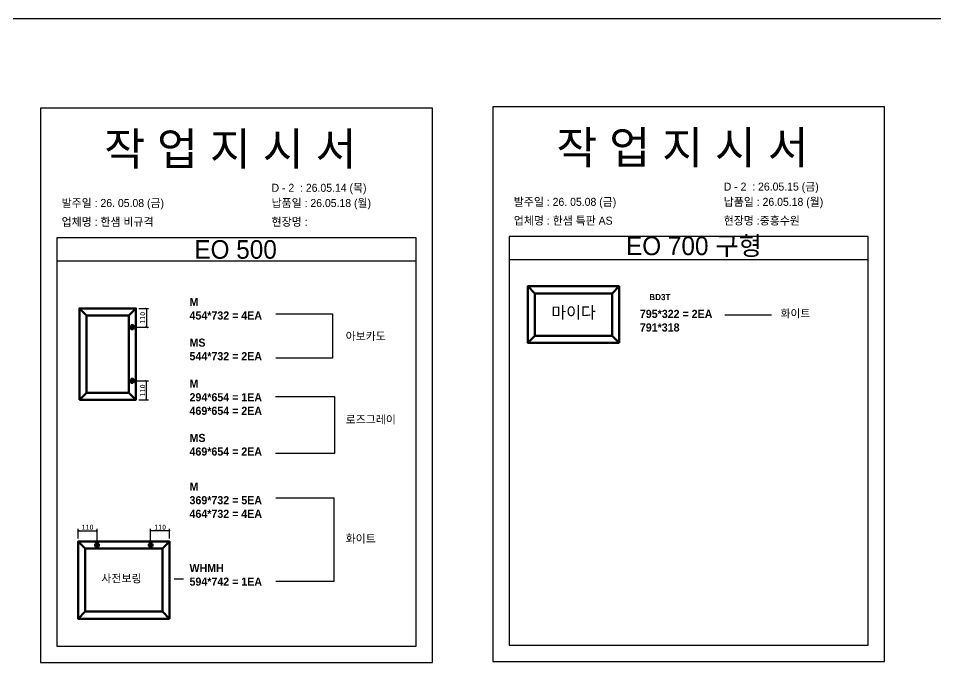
# Model space of a CAD drawing. Header units: millimetres. Extents: x -44117 to 256353, y -2095463 to 65325.
# Drawn here: x 115295 to 119796, y -927623 to -924463 of the extents above; entities that cross this region are included whole.
import ezdxf

# ---------------------------------------------------------------- set-up
doc = ezdxf.new("R2010")
doc.units = ezdxf.units.MM
doc.header["$LTSCALE"] = 10
doc.layers.add('Layer1', color=7, linetype='Continuous', lineweight=70)
doc.styles.add('MtX_Gulim', font='')
doc.styles.get('MtX_Gulim').set_extended_font_data('Gulim', bold=True)
doc.dimstyles.new('ISO-25', dxfattribs={"dimtxt": 2.5, "dimasz": 2.5, "dimexe": 1, "dimexo": 1, "dimtad": 1, "dimtxsty": 'Standard', "dimblk": 'ARCHTICK', "dimcen": 2.5, "dimadec": 0, "dimazin": 0, "dimtfac": 1, "dimtmove": 0, "dimatfit": 3, "dimfxl": 0, "dimarcsym": 0})

# ---------------------------------------------------------------- blocks, each defined once
blk = doc.blocks.new('_ArchTick')
at = {"color": 0, "linetype": 'ByBlock', "const_width": 0.15}
blk.add_lwpolyline([(-0.5, -0.5), (0.5, 0.5)], dxfattribs=at)
blk = doc.blocks.new('*D6226')
at = {"color": 0, "lineweight": -2}
for p, q in [((115886.3, -925884.9), (115933, -925884.9)), ((115923, -925884.9), (115923, -925977.6)), ((115868.7, -925977.6), (115933, -925977.6))]:
    blk.add_line(p, q, dxfattribs=at)
at = {"layer": 'Defpoints', "color": 0}
for p in [(115871.3, -925884.9), (115853.7, -925977.6), (115923, -925977.6)]:
    blk.add_point(p, dxfattribs=at)
at = {"color": 0, "lineweight": -2, "xscale": 10, "yscale": 10, "zscale": 10}
for p, rotation in [((115923, -925884.9), 90), ((115923, -925977.6), 270)]:
    blk.add_blockref('_ArchTick', p, dxfattribs=dict(at, rotation=rotation))
at = {"color": 0, "insert": (115904.3, -925931.3), "char_height": 25, "attachment_point": 5, "rotation": 90}
blk.add_mtext('110', dxfattribs=at)
blk = doc.blocks.new('*D6227')
at = {"color": 0, "lineweight": -2}
for p, q in [((115868.7, -926240.7), (115933, -926240.7)), ((115923, -926333.5), (115923, -926240.7)), ((115886.3, -926333.5), (115933, -926333.5))]:
    blk.add_line(p, q, dxfattribs=at)
at = {"layer": 'Defpoints', "color": 0}
for p in [(115853.7, -926240.7), (115923, -926240.7), (115871.3, -926333.5)]:
    blk.add_point(p, dxfattribs=at)
at = {"color": 0, "lineweight": -2, "xscale": 10, "yscale": 10, "zscale": 10}
for p, rotation in [((115923, -926240.7), 90), ((115923, -926333.5), 270)]:
    blk.add_blockref('_ArchTick', p, dxfattribs=dict(at, rotation=rotation))
at = {"color": 0, "insert": (115904.3, -926287.1), "char_height": 25, "attachment_point": 5, "rotation": 90}
blk.add_mtext('110', dxfattribs=at)
blk = doc.blocks.new('*D6228')
at = {"color": 0, "lineweight": -2}
for p, q in [((115588, -927013.7), (115588, -926967)), ((115588, -926977), (115680.7, -926977)), ((115680.7, -927031.4), (115680.7, -926967))]:
    blk.add_line(p, q, dxfattribs=at)
at = {"layer": 'Defpoints', "color": 0}
for p in [(115680.7, -926977), (115588, -927028.7), (115680.7, -927046.4)]:
    blk.add_point(p, dxfattribs=at)
at = {"color": 0, "lineweight": -2, "xscale": 10, "yscale": 10, "zscale": 10, "rotation": 180}
blk.add_blockref('_ArchTick', (115588, -926977), dxfattribs=at)
at = {"color": 0, "lineweight": -2, "xscale": 10, "yscale": 10, "zscale": 10}
blk.add_blockref('_ArchTick', (115680.7, -926977), dxfattribs=at)
at = {"color": 0, "insert": (115634.4, -926958.3), "char_height": 25, "attachment_point": 5}
blk.add_mtext('110', dxfattribs=at)
blk = doc.blocks.new('*D6229')
at = {"color": 0, "lineweight": -2}
for p, q in [((115943.8, -927031.4), (115943.8, -926967)), ((116036.6, -926977), (115943.8, -926977)), ((116036.6, -927013.7), (116036.6, -926967))]:
    blk.add_line(p, q, dxfattribs=at)
at = {"layer": 'Defpoints', "color": 0}
for p in [(115943.8, -926977), (115943.8, -927046.4), (116036.6, -927028.7)]:
    blk.add_point(p, dxfattribs=at)
at = {"color": 0, "lineweight": -2, "xscale": 10, "yscale": 10, "zscale": 10, "rotation": 180}
blk.add_blockref('_ArchTick', (115943.8, -926977), dxfattribs=at)
at = {"color": 0, "lineweight": -2, "xscale": 10, "yscale": 10, "zscale": 10}
blk.add_blockref('_ArchTick', (116036.6, -926977), dxfattribs=at)
at = {"color": 0, "insert": (115990.2, -926958.3), "char_height": 25, "attachment_point": 5}
blk.add_mtext('110', dxfattribs=at)

msp = doc.modelspace()

# ---------------------------------------------------------------- linework, layer by layer
at = {"color": 1}
for p, q in [((104260.77588, -924462.58453), (196529.92274, -924462.58453)), ((104260.77588, -924462.58453), (196529.92274, -924462.58453)), ((104260.77588, -924462.58453), (196529.92274, -924462.58453)), ((104260.77588, -924462.58453), (196529.92274, -924462.58453)), ((104260.77588, -924462.58453), (196529.92274, -924462.58453)), ((104260.77588, -924462.58453), (196529.92274, -924462.58453)), ((104260.77588, -924462.58453), (196529.92274, -924462.58453)), ((104260.77588, -924462.58453), (196529.92274, -924462.58453)), ((104260.77588, -924462.58453), (196529.92274, -924462.58453)), ((104260.77588, -924462.58453), (196529.92274, -924462.58453)), ((106472.62401, -924462.58453), (198741.77087, -924462.58453)), ((106472.62401, -924462.58453), (198741.77087, -924462.58453)), ((106472.62401, -924462.58453), (198741.77087, -924462.58453)), ((106472.62401, -924462.58453), (198741.77087, -924462.58453)), ((106472.62401, -924462.58453), (198741.77087, -924462.58453)), ((106472.62401, -924462.58453), (198741.77087, -924462.58453)), ((106472.62401, -924462.58453), (198741.77087, -924462.58453)), ((106472.62401, -924462.58453), (198741.77087, -924462.58453)), ((106472.62401, -924462.58453), (198741.77087, -924462.58453)), ((106472.62401, -924462.58453), (198741.77087, -924462.58453))]:
    msp.add_line(p, q, dxfattribs=at)
for p, q in [((117246.47381, -925538.28181), (115483.5502, -925538.28181)), ((119465.63379, -925532.42177), (117702.71018, -925532.42177)), ((117246.47381, -925652.75737), (115483.5502, -925652.75737)), ((119465.63379, -925646.89733), (117702.71018, -925646.89733)), ((118991.38946, -925918.29118), (118762.39749, -925918.29118)), ((116105.59157, -927213.88011), (116059.76373, -927213.88011))]:
    msp.add_line(p, q)
for points in [[(115403.41731, -927622.68745), (117326.6067, -927622.68745), (117326.6067, -924902.74817), (115403.41731, -924902.74817)], [(117622.57729, -927616.82741), (119545.76668, -927616.82741), (119545.76668, -924896.88813), (117622.57729, -924896.88813)]]:
    msp.add_lwpolyline(points, close=True)
for points in [[(115483.5502, -925538.28181), (115483.5502, -927542.55456), (117246.47381, -927542.55456), (117246.47381, -925538.28181)], [(117702.71018, -925532.42177), (117702.71018, -927536.69452), (119465.63379, -927536.69452), (119465.63379, -925532.42177)], [(116557.77608, -925911.72546), (116836.45888, -925911.72546), (116836.45888, -926128.47875), (116557.77608, -926128.47875)], [(116556.04206, -926318.05736), (116845.37673, -926318.05736), (116845.37673, -926597.48331), (116556.04206, -926597.48331)], [(116558.0238, -926815.07884), (116843.39498, -926815.07884), (116843.39498, -927224.11087), (116558.0238, -927224.11087)]]:
    msp.add_lwpolyline(points)
at = {"layer": 'Layer1'}
for p, q in [((117829.04499, -925811.46798), (117794.40836, -925776.83135)), ((118243.02103, -925776.83135), (118208.3844, -925811.46798)), ((118208.3844, -925811.46798), (118243.02103, -925776.83135)), ((115628.88863, -925919.50794), (115594.25199, -925884.8713)), ((115836.70844, -925919.50794), (115871.34508, -925884.8713)), ((115853.65582, -925963.23614), (115853.65582, -925992.03035)), ((117829.04499, -926019.28779), (117794.40836, -926053.92443)), ((118243.02103, -926053.92443), (118208.3844, -926019.28779)), ((115853.65582, -926255.11914), (115853.65582, -926226.32493)), ((115594.25199, -926333.48398), (115628.88863, -926298.84734)), ((115871.34508, -926333.48398), (115836.70844, -926298.84734)), ((115836.70844, -926298.84734), (115871.34508, -926333.48398)), ((115622.61984, -927063.35183), (115587.9832, -927028.71519)), ((115666.34804, -927046.40445), (115695.14225, -927046.40445)), ((115958.23104, -927046.40445), (115929.43683, -927046.40445)), ((116036.59588, -927028.71519), (116001.95924, -927063.35183)), ((116001.95924, -927063.35183), (116036.59588, -927028.71519)), ((115622.61984, -927372.63695), (115587.9832, -927407.27358)), ((116036.59588, -927407.27358), (116001.95924, -927372.63695))]:
    msp.add_line(p, q, dxfattribs=at)
for points in [[(118243.02103, -926053.92443), (118243.02103, -925776.83135), (117794.40836, -925776.83135), (117794.40836, -926053.92443)], [(118208.3844, -926019.28779), (118208.3844, -925811.46798), (117829.04499, -925811.46798), (117829.04499, -926019.28779)], [(115594.25199, -926333.48398), (115871.34508, -926333.48398), (115871.34508, -925884.8713), (115594.25199, -925884.8713)], [(115628.88863, -926298.84734), (115836.70844, -926298.84734), (115836.70844, -925919.50794), (115628.88863, -925919.50794)], [(115868.05293, -925977.63324), (115839.25872, -925977.63324)], [(115868.05293, -926240.72203), (115839.25872, -926240.72203)], [(116036.59588, -927407.27358), (116036.59588, -927028.71519), (115587.9832, -927028.71519), (115587.9832, -927407.27358)], [(116001.95924, -927372.63695), (116001.95924, -927063.35183), (115622.61984, -927063.35183), (115622.61984, -927372.63695)], [(115680.74515, -927032.00734), (115680.74515, -927060.80155)], [(115943.83393, -927032.00734), (115943.83393, -927060.80155)]]:
    msp.add_lwpolyline(points, close=True, dxfattribs=at)
for centre in [(115853.65582, -925977.63324), (115853.65582, -926240.72203), (115680.74515, -927046.40445), (115943.83393, -927046.40445)]:
    msp.add_circle(centre, 9.59807, dxfattribs=at)

# ---------------------------------------------------------------- texts
at = {"linetype": 'Continuous', "style": 'MtX_Gulim'}
for s, height, p in [('BD3T', 30.315933, (118390.90962, -925844.7158)), ('마이다', 57.943809, (117910.07092, -925934.08894)), ('아보카도', 39.271262, (116900.86557, -926040.98847)), ('로즈그레이', 39.271262, (116900.86557, -926450.0205)), ('화이트', 39.271262, (116900.53734, -927034.344)), ('사전보링', 39.271262, (115701.97838, -927229.54582))]:
    msp.add_text(s, height=height, dxfattribs=at).set_placement(p)
at = {"attachment_point": 1}
for s, width, gutter_width, heights, insert, char_height in [('{\\fGulim|b0|i0|c129|p50;작 업 지 시 서}', 3786.0728481, 14.30944, [-178.40505], (117934.87418, -925016.12875), 160.2657825), ('{\\fGulim|b0|i0|c129|p50;작 업 지 시 서}', 3786.0728481, 14.30944, [-178.40505], (115715.71419, -925021.98878), 160.2657825), ('\\pt11;{\\fGulim|b0|i0|c129|p50;발주일 : 26. 05.08 (금)}', 3786.0728481, 14.30944, [39.49878], (115506.87131, -925348.7325), 39.2651167), ('{\\fGulim|b0|i0|c129|p50;납품일 : 26.05.18 (월)}', 3786.0728481, 14.30944, [40.16974], (116537.12613, -925348.7325), 39.2651167), ('\\pt11;{\\fGulim|b0|i0|c129|p50;발주일 : 26. 05.08 (금)}', 3786.0728481, 14.30944, [39.49878], (117726.03129, -925342.87246), 39.2651167), ('{\\fGulim|b0|i0|c129|p50;납품일 : 26.05.18 (월)}', 3786.0728481, 14.30944, [40.16974], (118756.28612, -925342.87246), 39.2651167), ('{\\fGulim|b0|i0|c129|p50;업체명 : 한샘 비규격}', 3786.0728481, 14.30944, [41.34032], (115506.87131, -925441.06411), 39.2651167), ('{\\fGulim|b0|i0|c129|p50;현장명 :}', 3786.0728481, 14.30944, [45.21037], (116537.12613, -925441.06411), 39.2651167), ('{\\fGulim|b0|i0|c129|p50;업체명 : 한샘 특판 AS}', 3786.0728481, 14.30944, [41.34032], (117726.03129, -925435.20407), 39.2651167), ('{\\fGulim|b0|i0|c129|p50;현장명 :중흥수원}', 3786.0728481, 14.30944, [45.21037], (118756.28612, -925435.20407), 39.2651167), ('{\\fGulim|b0|i0|c129|p50;EO 700 구형}', 2155.3243433, 8.14604, [-101.80487], (118276.64478, -925532.70953), 91.2356303), ('{\\fGulim|b0|i0|c129|p50;EO 500}', 2155.3243433, 8.14604, [-93.54386], (116158.26822, -925550.46004), 91.2356303), ('{\\f굴림|b1|i0|c129|p50;M\\P454*732 = 4EA\\P\\PMS\\P544*732 = 2EA}', 12072.7918459, 155.2668, [-307.62895], (116134.58802, -925833.47603), 39.9257485), ('{\\f굴림|b1|i0|c129|p50;795*322 = 2EA\\P\\C1;791*318}', 12072.7918459, 155.2668, [111.59401], (118344.7124, -925892.1964), 39.9257485), ('{\\f굴림|b1|i0|c129|p50;화이트}', 11769.5052121, 151.36626, [-43.2475], (119034.77568, -925890.85122), 38.9227538), ('{\\f굴림|b1|i0|c129|p50;M\\P294*654 = 1EA\\P469*654 = 2EA\\P\\PMS\\P469*654 = 2EA}', 12072.7918459, 155.2668, [-374.27749], (116134.58802, -926234.482), 39.9257485), ('{\\f굴림|b1|i0|c129|p50;M\\P369*732 = 5EA\\P464*732 = 4EA\\P\\P\\P\\PWHMH\\P594*742 = 1EA}', 12072.7918459, 155.2668, [-507.36331], (116134.58802, -926739.43045), 39.9257485)]:
    msp.add_mtext_dynamic_manual_height_columns(s, width=width, gutter_width=gutter_width, heights=heights, dxfattribs=dict(at, insert=insert, char_height=char_height))
at = {"color": 1, "char_height": 39.2651167, "attachment_point": 1}
for s, insert in [('{\\fGulim|b0|i0|c129|p50;D - 2  : 26.05.15 (금)}', (118756.28612, -925268.19717)), ('{\\fGulim|b0|i0|c129|p50;D - 2  : 26.05.14 (목)}', (116537.12613, -925274.05721))]:
    msp.add_mtext_dynamic_manual_height_columns(s, width=3786.0728481, gutter_width=14.30944, heights=[40.16974], dxfattribs=dict(at, insert=insert))

# ---------------------------------------------------------------- dimensions: what is measured, and where the dimension line sits
for base, p1, p2, angle, picture, middle in [((115923.04218, -925977.63324), (115871.34508, -925884.8713), (115853.65582, -925977.63324), 90, '*D6226', (115904.29218, -925931.25227)), ((115923.04218, -926240.72203), (115871.34508, -926333.48398), (115853.65582, -926240.72203), 270, '*D6227', (115904.29218, -926287.10301)), ((115680.74515, -926977.01809), (115587.9832, -927028.71519), (115680.74515, -927046.40445), 180, '*D6228', (115634.36417, -926958.26809))]:
    dim = msp.add_linear_dim(base=base, p1=p1, p2=p2, angle=angle, text='110', dimstyle='ISO-25', override={"dimscale": 10, "dimasz": 1, "dimexo": 1.5, "dimtxsty": 'Standard'})
    dim.commit()
    dim.dimension.update_dxf_attribs({"geometry": picture, "text_midpoint": middle})
dim = msp.add_linear_dim(base=(115943.83393, -926977.01809), p1=(116036.59588, -927028.71519), p2=(115943.83393, -927046.40445), text='110', dimstyle='ISO-25', override={"dimscale": 10, "dimasz": 1, "dimexo": 1.5, "dimtxsty": 'Standard'})
dim.commit()
dim.dimension.update_dxf_attribs({"geometry": '*D6229', "text_midpoint": (115990.21491, -926958.26809)})

doc.saveas('drawing.dxf')
